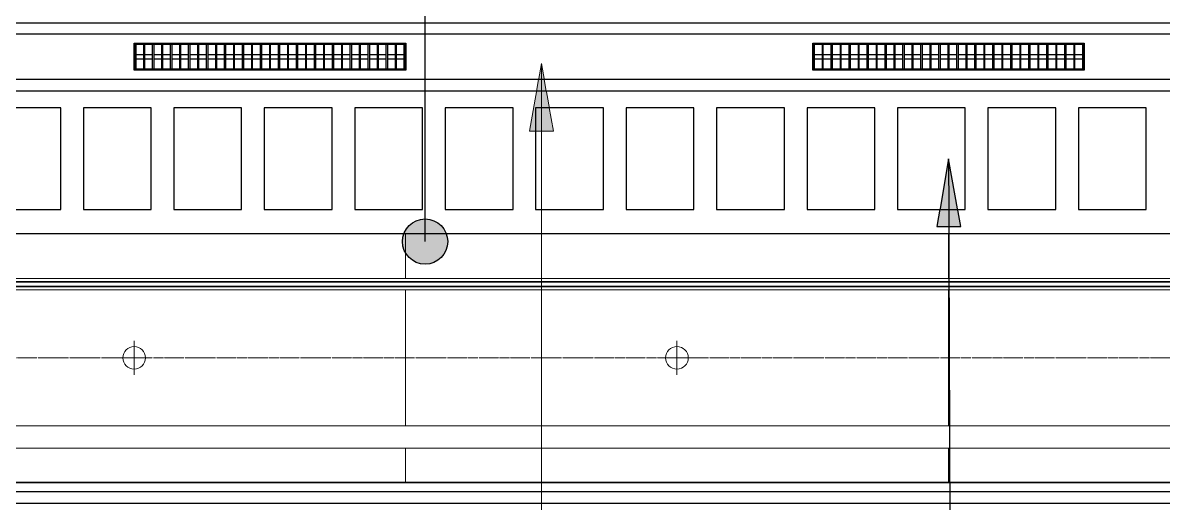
# Model space of a CAD drawing. Header units: millimetres. Extents: x -794868 to -715506, y -16735 to 22434.
# Drawn here: x -740400 to -735357, y 2936 to 5060 of the extents above; entities that cross this region are included whole.
import ezdxf
from ezdxf.xclip import XClip

# ---------------------------------------------------------------- set-up
doc = ezdxf.new("R2010")
doc.units = ezdxf.units.MM
doc.header["$XCLIPFRAME"] = 0
doc.linetypes.add('DPA_Grid _ Level 100', pattern=[10, 5.5, -1.6, 1.3, -1.6])
for name, color, linetype in [('000 - WIPEOUT', 250, 'Continuous'), ('001 - ASCESSORIES', 251, 'Continuous'), ('A04_TUBE SERIES', 2, 'Continuous'), ('A11_ALU.SOLID SHEET', 2, 'Continuous')]:
    doc.layers.add(name, color=color, linetype=linetype)
for name, color, linetype, lineweight in [('A-ANNO-NOTE', 3, 'Continuous', 25), ('A-DETL-GENF', 2, 'Continuous', 9), ('A-GLAZ-CURT', 2, 'Continuous', 9), ('A-ROOM-IDEN', 3, 'Continuous', 25), ('E-LITE-EQPM', 2, 'Continuous', 9), ('G-ANNO-TEXT', 3, 'Continuous', 9), ('I-WALL-E', 2, 'Continuous', 35), ('S-GRID', 251, 'Continuous', 9)]:
    doc.layers.add(name, color=color, linetype=linetype, lineweight=lineweight)

# ---------------------------------------------------------------- blocks, each defined once
blk = doc.blocks.new('*U1978')
at = {"layer": 'S-GRID', "linetype": 'DPA_Grid _ Level 100'}
blk.add_line((23665.1, 0), (-49286.1, 0), dxfattribs=at)
blk = doc.blocks.new('System Panel - DPA-AR_Metal Ceiling Rectangular Panel-13139259-4262-01 ENLARGED UPPER PLATFORM LEVEL - REFLECTED CEILING PLAN - SHEET 3')
at = {"layer": 'A-GLAZ-CURT'}
for p, q in [((-741107.4, 4129), (-743507.4, 4129)), ((-743507.4, 4129), (-743507.4, 3929)), ((-743507.4, 3929), (-743507.4, 4129)), ((-743507.4, 4129), (-741107.4, 4129)), ((-741107.4, 3929), (-741107.4, 4129)), ((-741107.4, 4129), (-741107.4, 3929)), ((-743507.4, 3929), (-741107.4, 3929)), ((-741107.4, 3929), (-743507.4, 3929))]:
    blk.add_line(p, q, dxfattribs=at)
blk = doc.blocks.new('System Panel - DPA-AR_Metal Ceiling Rectangular Panel-V22-4262-01 ENLARGED UPPER PLATFORM LEVEL - REFLECTED CEILING PLAN - SHEET 3')
at = {"layer": 'A-GLAZ-CURT'}
for p, q in [((-773182.4, 3879), (-775582.4, 3879)), ((-775582.4, 3879), (-775582.4, 3279)), ((-775582.4, 3279), (-775582.4, 3879)), ((-775582.4, 3879), (-773182.4, 3879)), ((-773182.4, 3279), (-773182.4, 3879)), ((-773182.4, 3879), (-773182.4, 3279)), ((-775582.4, 3279), (-773182.4, 3279)), ((-773182.4, 3279), (-775582.4, 3279))]:
    blk.add_line(p, q, dxfattribs=at)
blk = doc.blocks.new('System Panel - DPA-AR_Metal Ceiling Rectangular Panel-13144154-4262-01 ENLARGED UPPER PLATFORM LEVEL - REFLECTED CEILING PLAN - SHEET 3')
at = {"layer": 'A-GLAZ-CURT'}
for p, q in [((-741107.4, 3179), (-743507.4, 3179)), ((-743507.4, 3179), (-743507.4, 3029)), ((-743507.4, 3029), (-743507.4, 3179)), ((-743507.4, 3179), (-741107.4, 3179)), ((-741107.4, 3029), (-741107.4, 3179)), ((-741107.4, 3179), (-741107.4, 3029)), ((-743507.4, 3029), (-741107.4, 3029)), ((-741107.4, 3029), (-743507.4, 3029))]:
    blk.add_line(p, q, dxfattribs=at)
blk = doc.blocks.new('*U685')
at = {"layer": 'A-GLAZ-CURT'}
for name, p in [('System Panel - DPA-AR_Metal Ceiling Rectangular Panel-13139259-4262-01 ENLARGED UPPER PLATFORM LEVEL - REFLECTED CEILING PLAN - SHEET 3', (747082.4, -3579)), ('System Panel - DPA-AR_Metal Ceiling Rectangular Panel-13139259-4262-01 ENLARGED UPPER PLATFORM LEVEL - REFLECTED CEILING PLAN - SHEET 3', (749482.4, -3579)), ('System Panel - DPA-AR_Metal Ceiling Rectangular Panel-13139259-4262-01 ENLARGED UPPER PLATFORM LEVEL - REFLECTED CEILING PLAN - SHEET 3', (751882.4, -3579)), ('System Panel - DPA-AR_Metal Ceiling Rectangular Panel-V22-4262-01 ENLARGED UPPER PLATFORM LEVEL - REFLECTED CEILING PLAN - SHEET 3', (779157.4, -3579)), ('System Panel - DPA-AR_Metal Ceiling Rectangular Panel-V22-4262-01 ENLARGED UPPER PLATFORM LEVEL - REFLECTED CEILING PLAN - SHEET 3', (781557.4, -3579)), ('System Panel - DPA-AR_Metal Ceiling Rectangular Panel-V22-4262-01 ENLARGED UPPER PLATFORM LEVEL - REFLECTED CEILING PLAN - SHEET 3', (783957.4, -3579)), ('System Panel - DPA-AR_Metal Ceiling Rectangular Panel-13144154-4262-01 ENLARGED UPPER PLATFORM LEVEL - REFLECTED CEILING PLAN - SHEET 3', (747082.4, -3579)), ('System Panel - DPA-AR_Metal Ceiling Rectangular Panel-13144154-4262-01 ENLARGED UPPER PLATFORM LEVEL - REFLECTED CEILING PLAN - SHEET 3', (749482.4, -3579)), ('System Panel - DPA-AR_Metal Ceiling Rectangular Panel-13144154-4262-01 ENLARGED UPPER PLATFORM LEVEL - REFLECTED CEILING PLAN - SHEET 3', (751882.4, -3579))]:
    blk.add_blockref(name, p, dxfattribs=at)
blk = doc.blocks.new('LGF_DL_SAA_LowPower_DL1a - LGF_DL_SAA_LowPower_DL1a-8832329-4160-01 UPPER PLATFORM LEVEL - REFLECTED CEILING PLAN')
at = {"layer": 'A-DETL-GENF'}
for p, q in [((0, 75), (0, -75)), ((72.5, 0), (-72.5, 0))]:
    blk.add_line(p, q, dxfattribs=at)
blk.add_circle((0, 0), 50, dxfattribs=at)
blk = doc.blocks.new('C-1-PP19-AR-4160-01-B_20250902-175713_EXDOWNLIGHT')
at = {"layer": 'E-LITE-EQPM', "extrusion": (0, 0, -1), "rotation": 180}
for p in [(-4775, 0), (-7175, 0)]:
    blk.add_blockref('LGF_DL_SAA_LowPower_DL1a - LGF_DL_SAA_LowPower_DL1a-8832329-4160-01 UPPER PLATFORM LEVEL - REFLECTED CEILING PLAN', p, dxfattribs=at)
blk = doc.blocks.new('*U695')
at = {"color": 1}
blk.add_wipeout([(600, -60), (-600, -60), (-600, 60), (600, 60)], dxfattribs=at).dxf.layer = '000 - WIPEOUT'
at = {"layer": '001 - ASCESSORIES', "color": 0}
blk.add_lwpolyline([(600, -60), (-600, -60), (-600, 60), (600, 60)], close=True, dxfattribs=at)
at = {"layer": '001 - ASCESSORIES'}
for points in [[(-593.5, -55), (-598.5, -55), (-598.5, 55), (-593.5, 55)], [(595, -55), (-595, -55), (-595, 55), (595, 55)], [(-558.8, -55), (-553.8, -55), (-553.8, 55), (-558.8, 55)], [(-514, -55), (-519, -55), (-519, 55), (-514, 55)], [(-479.3, -55), (-474.3, -55), (-474.3, 55), (-479.3, 55)], [(-434.6, -55), (-439.6, -55), (-439.6, 55), (-434.6, 55)], [(-399.8, -55), (-394.8, -55), (-394.8, 55), (-399.8, 55)], [(-355.1, -55), (-360.1, -55), (-360.1, 55), (-355.1, 55)], [(-320.4, -55), (-315.4, -55), (-315.4, 55), (-320.4, 55)], [(-275.6, -55), (-280.6, -55), (-280.6, 55), (-275.6, 55)], [(-240.9, -55), (-235.9, -55), (-235.9, 55), (-240.9, 55)], [(-196.2, -55), (-201.2, -55), (-201.2, 55), (-196.2, 55)], [(-161.4, -55), (-156.4, -55), (-156.4, 55), (-161.4, 55)], [(-116.7, -55), (-121.7, -55), (-121.7, 55), (-116.7, 55)], [(-82, -55), (-77, -55), (-77, 55), (-82, 55)], [(-37.2, -55), (-42.2, -55), (-42.2, 55), (-37.2, 55)], [(-2.5, -55), (2.5, -55), (2.5, 55), (-2.5, 55)], [(42.2, -55), (37.2, -55), (37.2, 55), (42.2, 55)], [(77, -55), (82, -55), (82, 55), (77, 55)], [(121.7, -55), (116.7, -55), (116.7, 55), (121.7, 55)], [(156.4, -55), (161.4, -55), (161.4, 55), (156.4, 55)], [(201.2, -55), (196.2, -55), (196.2, 55), (201.2, 55)], [(235.9, -55), (240.9, -55), (240.9, 55), (235.9, 55)], [(280.6, -55), (275.6, -55), (275.6, 55), (280.6, 55)], [(315.4, -55), (320.4, -55), (320.4, 55), (315.4, 55)], [(360.1, -55), (355.1, -55), (355.1, 55), (360.1, 55)], [(394.8, -55), (399.8, -55), (399.8, 55), (394.8, 55)], [(439.6, -55), (434.6, -55), (434.6, 55), (439.6, 55)], [(474.3, -55), (479.3, -55), (479.3, 55), (474.3, 55)], [(519, -55), (514, -55), (514, 55), (519, 55)], [(553.8, -55), (558.8, -55), (558.8, 55), (553.8, 55)], [(598.5, -55), (593.5, -55), (593.5, 55), (598.5, 55)]]:
    blk.add_lwpolyline(points, close=True, dxfattribs=at)
for points in [[(-593.5, 10), (-558.8, 10)], [(-553.8, 10), (-519, 10)], [(-514, 10), (-479.3, 10)], [(-474.3, 10), (-439.6, 10)], [(-434.6, 10), (-399.8, 10)], [(-394.8, 10), (-360.1, 10)], [(-355.1, 10), (-320.4, 10)], [(-315.4, 10), (-280.6, 10)], [(-275.6, 10), (-240.9, 10)], [(-235.9, 10), (-201.2, 10)], [(-196.2, 10), (-161.4, 10)], [(-156.4, 10), (-121.7, 10)], [(-116.7, 10), (-82, 10)], [(-77, 10), (-42.2, 10)], [(-37.2, 10), (-2.5, 10)], [(2.5, 10), (37.2, 10)], [(42.2, 10), (77, 10)], [(82, 10), (116.7, 10)], [(121.7, 10), (156.4, 10)], [(161.4, 10), (196.2, 10)], [(201.2, 10), (235.9, 10)], [(240.9, 10), (275.6, 10)], [(280.6, 10), (315.4, 10)], [(320.4, 10), (355.1, 10)], [(360.1, 10), (394.8, 10)], [(399.8, 10), (434.6, 10)], [(439.6, 10), (474.3, 10)], [(479.3, 10), (514, 10)], [(519, 10), (553.8, 10)], [(558.8, 10), (593.5, 10)], [(-593.5, -10), (-558.8, -10)], [(-553.8, -10), (-519, -10)], [(-514, -10), (-479.3, -10)], [(-474.3, -10), (-439.6, -10)], [(-434.6, -10), (-399.8, -10)], [(-394.8, -10), (-360.1, -10)], [(-355.1, -10), (-320.4, -10)], [(-315.4, -10), (-280.6, -10)], [(-275.6, -10), (-240.9, -10)], [(-235.9, -10), (-201.2, -10)], [(-196.2, -10), (-161.4, -10)], [(-156.4, -10), (-121.7, -10)], [(-116.7, -10), (-82, -10)], [(-77, -10), (-42.2, -10)], [(-37.2, -10), (-2.5, -10)], [(2.5, -10), (37.2, -10)], [(42.2, -10), (77, -10)], [(82, -10), (116.7, -10)], [(121.7, -10), (156.4, -10)], [(161.4, -10), (196.2, -10)], [(201.2, -10), (235.9, -10)], [(240.9, -10), (275.6, -10)], [(280.6, -10), (315.4, -10)], [(320.4, -10), (355.1, -10)], [(360.1, -10), (394.8, -10)], [(399.8, -10), (434.6, -10)], [(439.6, -10), (474.3, -10)], [(479.3, -10), (514, -10)], [(519, -10), (553.8, -10)], [(558.8, -10), (593.5, -10)]]:
    blk.add_lwpolyline(points, dxfattribs=at)
blk = doc.blocks.new('*U721')
blk.add_attdef('EXTR.OVL-LENGTH_', (-25, -59.1), '', height=5)
blk.add_wipeout([(-25, 0), (25, 0), (25, 67400), (-25, 67400)]).dxf.layer = '000 - WIPEOUT'
at = {"layer": 'A04_TUBE SERIES', "color": 0}
blk.add_lwpolyline([(-25, 0), (25, 0), (25, 67400), (-25, 67400)], close=True, dxfattribs=at)
blk = doc.blocks.new('*U987')
blk.add_attdef('EXTR.OVL-LENGTH_', (-25, -59.1), '', height=5)
blk.add_wipeout([(-25, 25), (25, -25), (25, 15671.5), (-25, 15621.5)]).dxf.layer = '000 - WIPEOUT'
at = {"layer": 'A04_TUBE SERIES', "color": 0}
blk.add_lwpolyline([(-25, 25), (25, -25), (25, 15671.5), (-25, 15621.5)], close=True, dxfattribs=at)
blk = doc.blocks.new('*U990')
blk.add_attdef('EXTR.OVL-LENGTH_', (-25, -59.1), '', height=5)
blk.add_wipeout([(-25, 25), (25, -25), (25, 15165.5), (-25, 15115.5)]).dxf.layer = '000 - WIPEOUT'
at = {"layer": 'A04_TUBE SERIES', "color": 0}
blk.add_lwpolyline([(-25, 25), (25, -25), (25, 15165.5), (-25, 15115.5)], close=True, dxfattribs=at)
blk = doc.blocks.new('*U1001')
at = {"layer": 'A04_TUBE SERIES', "color": 0, "linetype": 'ByBlock', "xscale": -1, "rotation": 90}
blk.add_blockref('*U990', (15418.5, 275), dxfattribs=at)
at = {"layer": 'A04_TUBE SERIES', "color": 0, "linetype": 'ByBlock', "rotation": 270}
blk.add_blockref('*U987', (25, 25), dxfattribs=at)
blk = doc.blocks.new('*U1030')
at = {"color": 3}
for points in [[(-225, 4150), (225, 4150), (225, 3850), (-225, 3850)], [(-225, 3750), (225, 3750), (225, 3450), (-225, 3450)], [(-225, 3350), (225, 3350), (225, 3050), (-225, 3050)], [(-225, 2950), (225, 2950), (225, 2650), (-225, 2650)], [(-225, 2550), (225, 2550), (225, 2250), (-225, 2250)], [(-225, 2150), (225, 2150), (225, 1850), (-225, 1850)], [(-225, 1750), (225, 1750), (225, 1450), (-225, 1450)], [(-225, 1350), (225, 1350), (225, 1050), (-225, 1050)], [(-225, 950), (225, 950), (225, 650), (-225, 650)], [(-225, 550), (225, 550), (225, 250), (-225, 250)], [(-225, 150), (225, 150), (225, -150), (-225, -150)], [(-225, -250), (225, -250), (225, -550), (-225, -550)], [(-225, -650), (225, -650), (225, -950), (-225, -950)]]:
    blk.add_wipeout(points, dxfattribs=at).dxf.layer = '000 - WIPEOUT'
at = {"layer": 'A11_ALU.SOLID SHEET', "color": 0, "linetype": 'ByBlock'}
for points in [[(-225, 3850), (225, 3850), (225, 4150), (-225, 4150)], [(-225, 3450), (225, 3450), (225, 3750), (-225, 3750)], [(-225, 3050), (225, 3050), (225, 3350), (-225, 3350)], [(-225, 2650), (225, 2650), (225, 2950), (-225, 2950)], [(-225, 2250), (225, 2250), (225, 2550), (-225, 2550)], [(-225, 1850), (225, 1850), (225, 2150), (-225, 2150)], [(-225, 1450), (225, 1450), (225, 1750), (-225, 1750)], [(-225, 1050), (225, 1050), (225, 1350), (-225, 1350)], [(-225, 650), (225, 650), (225, 950), (-225, 950)], [(-225, 250), (225, 250), (225, 550), (-225, 550)], [(-225, -150), (225, -150), (225, 150), (-225, 150)], [(-225, -550), (225, -550), (225, -250), (-225, -250)], [(-225, -950), (225, -950), (225, -650), (-225, -650)]]:
    blk.add_lwpolyline(points, close=True, dxfattribs=at)
blk = doc.blocks.new('*U2281')
for points in [[(-1246.6, 550), (17930.3, 550), (17930.3, 4315), (-1246.6, 4315)], [(27650, -552), (-107450, -552), (-107450, -3555), (27650, -3555)]]:
    blk.add_lwpolyline(points, close=True)
for p in [(5375.5, 1331), (8375.5, 1331)]:
    blk.add_blockref('*U695', p)
at = {"layer": 'A04_TUBE SERIES', "color": 0, "linetype": 'ByBlock', "rotation": 270}
blk.add_blockref('*U721', (-39850, -617), dxfattribs=at)
at = {"layer": 'A11_ALU.SOLID SHEET', "color": 0, "linetype": 'ByBlock', "rotation": 90}
blk.add_blockref('*U1030', (8300, 880.5), dxfattribs=at)
at = {"layer": 'A11_ALU.SOLID SHEET'}
blk.add_blockref('*U1001', (451.8, 1180.5), dxfattribs=at)

msp = doc.modelspace()

# ---------------------------------------------------------------- block references
at = {"layer": 'A11_ALU.SOLID SHEET'}
ref = msp.add_blockref('*U2281', (-744682.4, 3579), dxfattribs=at)
XClip(ref).set_block_clipping_path([(-45801.3280238605, -9620.0077451947), (23704.0078937773, 10334.9999958097)])

# ---------------------------------------------------------------- next in the draw order: hatches: boundary and pattern name
at = {"layer": 'A-ANNO-NOTE'}
msp.add_hatch(color=256, dxfattribs=at).paths.add_polyline_path([(-736306.1, 4459.1), (-736357.9, 4158.9), (-736252.1, 4159.2)])
at = {"layer": 'A-ROOM-IDEN'}
h = msp.add_hatch(color=256, dxfattribs=at)
edge = h.paths.add_edge_path()
edge.add_arc((-738621.1, 4092.7), 100, 0, 360)
at = {"layer": 'G-ANNO-TEXT'}
msp.add_hatch(color=7, dxfattribs=at).paths.add_polyline_path([(-738106.7, 4880.2), (-738159.6, 4580.2), (-738053.8, 4580.2)])

# ---------------------------------------------------------------- next in the draw order: linework, layer by layer
at = {"layer": 'A-ANNO-NOTE'}
for p, q in [((-736306.1, 4459.1), (-736357.9, 4158.9)), ((-736252.1, 4159.2), (-736306.1, 4459.1)), ((-736306.1, 4459.1), (-736280.9, -2837.4)), ((-736357.9, 4158.9), (-736252.1, 4159.2))]:
    msp.add_line(p, q, dxfattribs=at)
at = {"layer": 'A-ROOM-IDEN'}
msp.add_line((-738621.1, 4092.7), (-738621.1, 17538.7), dxfattribs=at)
msp.add_circle((-738621.1, 4092.7), 100, dxfattribs=at)
at = {"layer": 'G-ANNO-TEXT', "color": 10}
for p, q in [((-738106.7, 4880.2), (-738159.6, 4580.2)), ((-738053.8, 4580.2), (-738106.7, 4880.2)), ((-738106.7, 4880.2), (-738106.7, -2863.6)), ((-738159.6, 4580.2), (-738053.8, 4580.2))]:
    msp.add_line(p, q, dxfattribs=at)
at = {"layer": 'I-WALL-E'}
for p, q in [((-743507.4, 3914), (-726637, 3914)), ((-726637, 3914), (-743507.4, 3914)), ((-743507.4, 3894), (-726637, 3894)), ((-726637, 3894), (-743507.4, 3894))]:
    msp.add_line(p, q, dxfattribs=at)

# ---------------------------------------------------------------- next in the draw order: block references
for name in ['*U1978', '*U685']:
    msp.add_blockref(name, (-744682.4, 3579))
ref = msp.add_blockref('C-1-PP19-AR-4160-01-B_20250902-175713_EXDOWNLIGHT', (-744682.4, 3579))
XClip(ref).set_block_clipping_path([(-45801.3280238605, -9620.0077451947), (23704.0078937773, 10334.9999958097)])

doc.saveas('drawing.dxf')
